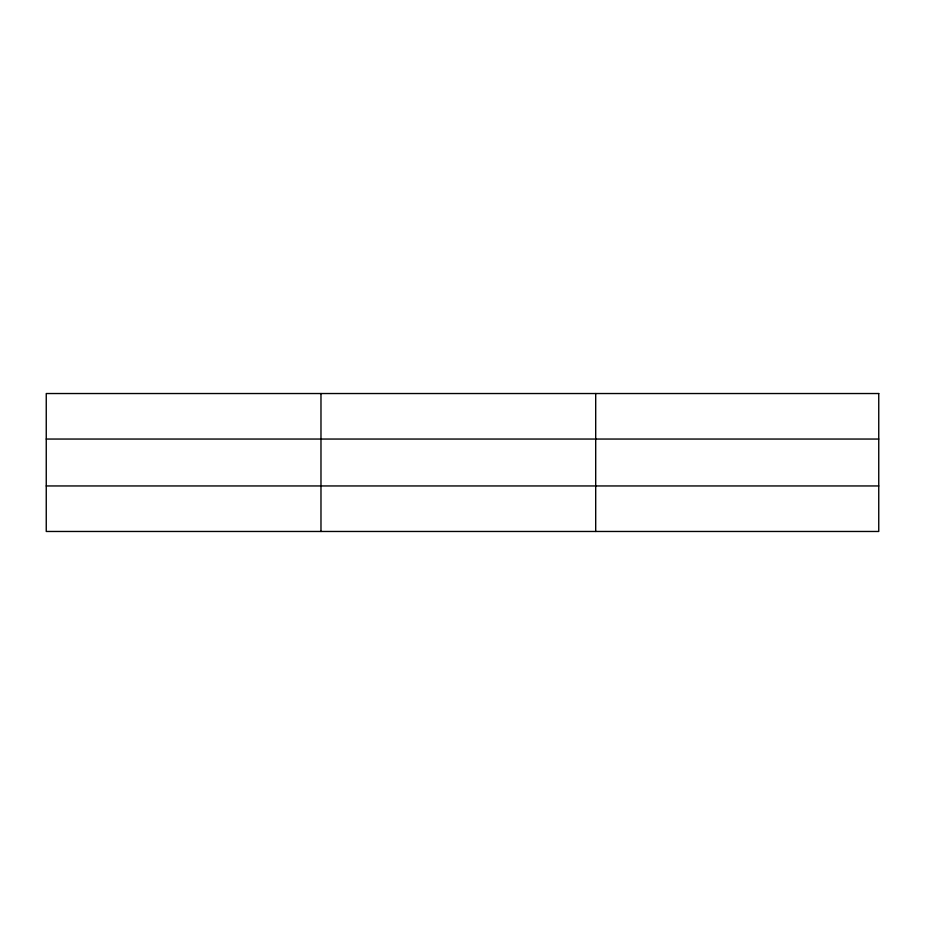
<?xml version="1.0" encoding="UTF-8"?>
<svg xmlns="http://www.w3.org/2000/svg" width="925" height="925" viewBox="0 0 925 925"><rect width="100%" height="100%" fill="white"/><g stroke="black" fill="none" stroke-linecap="round" stroke-linejoin="round"><path stroke-width="1.39" d="M320.975 531.47L320.975 393.53M595.7 531.47L595.7 393.53M46.25 439.051L878.75 439.051M46.25 485.949L878.75 485.949M878.75 393.53L878.75 531.47L46.25 531.47L46.25 393.53L878.75 393.53"/></g></svg>
